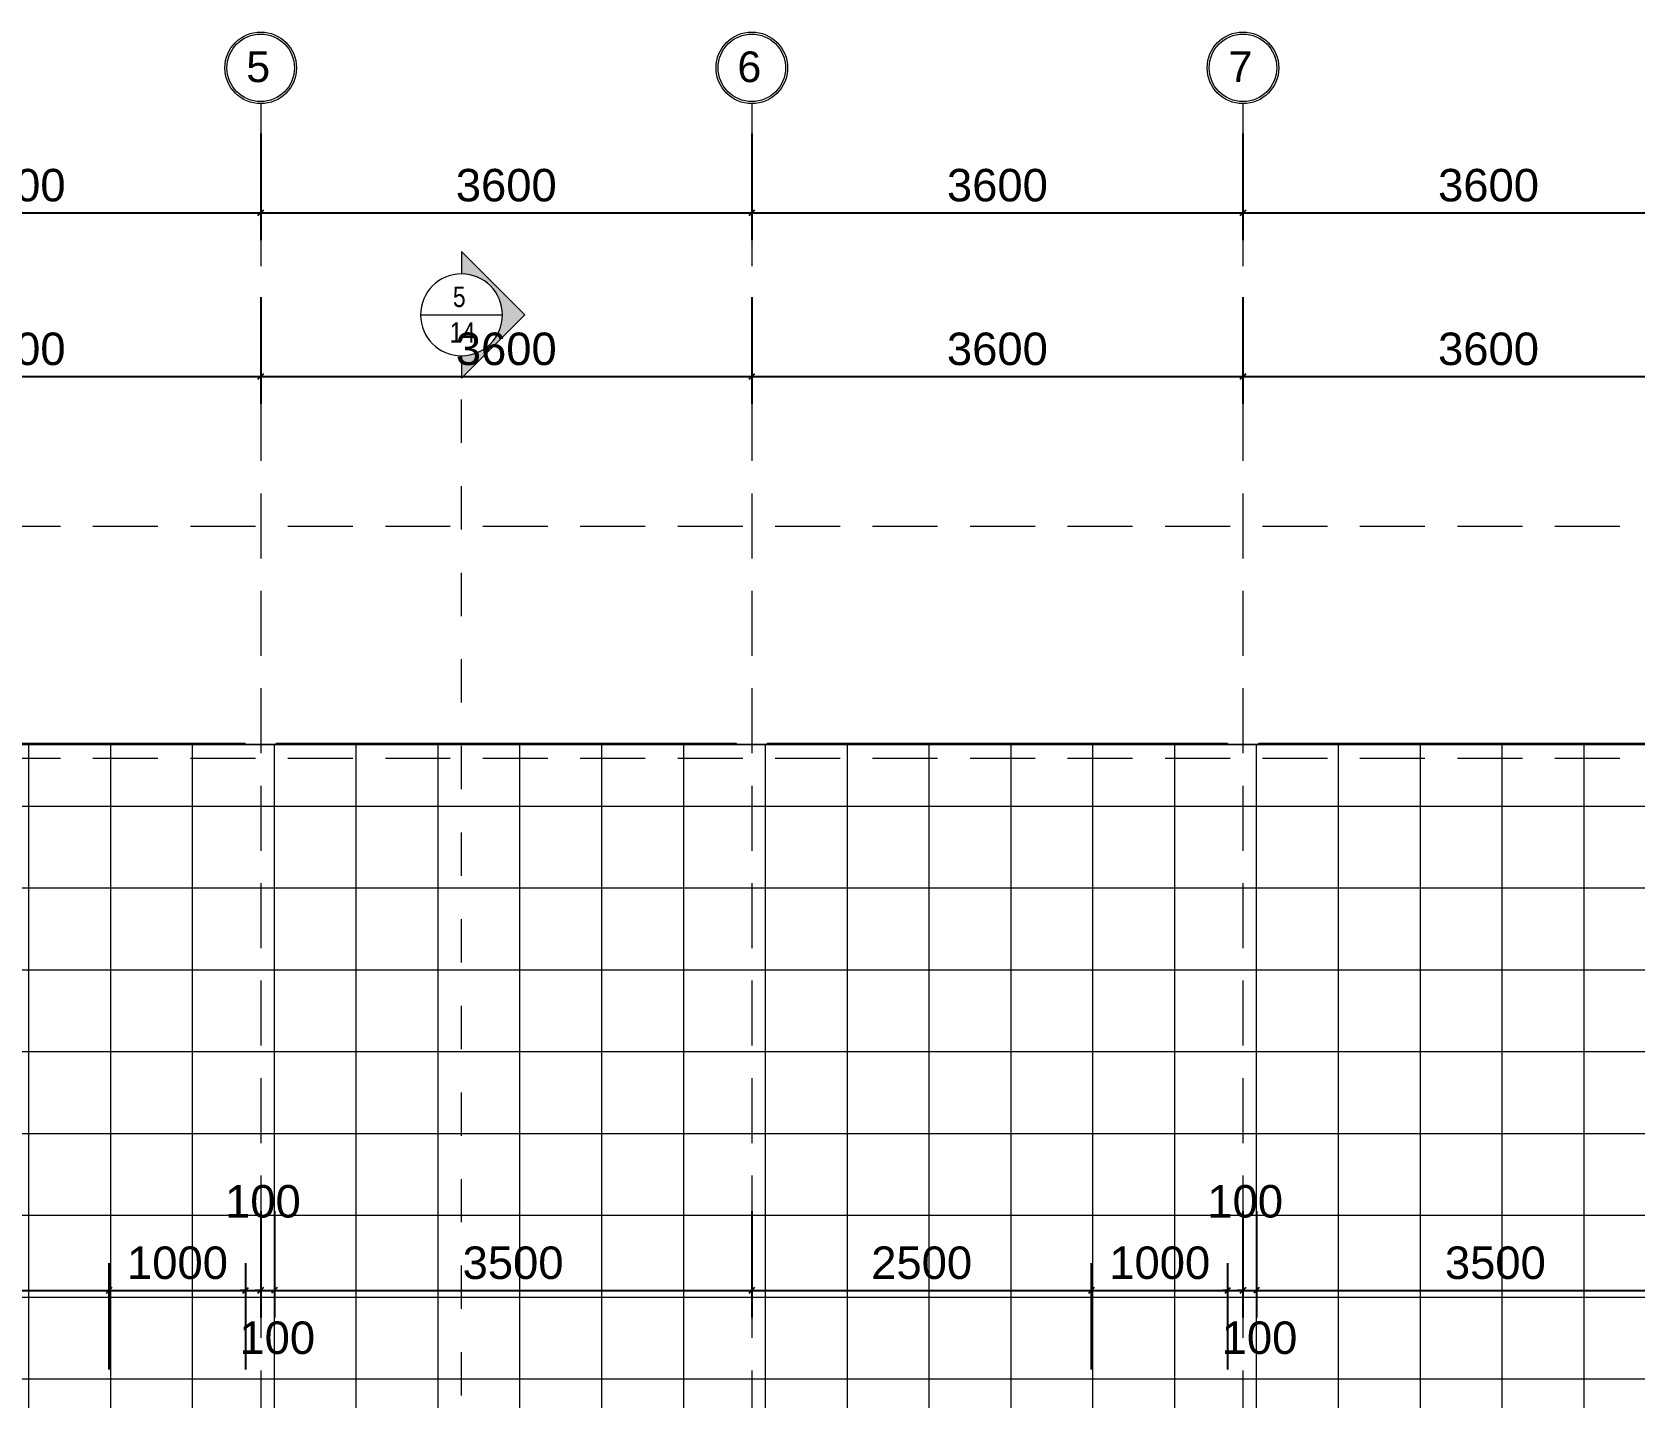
# Model space of a CAD drawing. Header units: millimetres. Extents: x -20510 to 108935, y -243239 to 20306.
# Drawn here: x 13574 to 25323, y -201489 to -191475 of the extents above; entities that cross this region are included whole.
import ezdxf

# ---------------------------------------------------------------- set-up
doc = ezdxf.new("R2010")
doc.units = ezdxf.units.MM
for name, pattern in [('Abgebrochen', [714.375, 476.25, -238.125]), ('Aligning Line', [635, 317.5, -317.5]), ('Hidden', [714.375, 476.25, -238.125])]:
    doc.linetypes.add(name, pattern=pattern)
for name, color, linetype, lineweight in [('A-ANNO-DIMS', 1, 'Continuous', 9), ('A-FLOR-PATT', 8, 'Continuous', 9), ('G-ANNO-SYMB', 6, 'Abgebrochen', 9), ('S-BEAM', 7, 'Continuous', 9), ('S-FNDN', 7, 'Continuous', 9), ('S-GRID', 1, 'Continuous', 9), ('S-GRID-IDEN', 1, 'Continuous', 9)]:
    doc.layers.add(name, color=color, linetype=linetype, lineweight=lineweight)
doc.styles.add('Arial', font='arial.ttf', dxfattribs={"width": 0.8, "height": 250})
doc.styles.add('Arial_2', font='arial.ttf', dxfattribs={"height": 300})
doc.styles.add('Arial_5', font='arial.ttf', dxfattribs={"height": 238.125})
doc.dimstyles.new('SecretInternalLinAngDimStyle5p4736185', dxfattribs={"dimscale": 304.8, "dimtxt": 242.94927, "dimasz": 0.130208, "dimexe": 0.656168, "dimexo": 0.0625, "dimgap": 0.260417, "dimtad": 1, "dimdec": 0, "dimrnd": 100, "dimzin": 0, "dimdsep": 46, "dimtxsty": 'Arial_5', "dimblk1": 'OBLIQUE', "dimblk2": 'OBLIQUE', "dimsah": 1, "dimcen": 0.09, "dimdle": 0.492126, "dimazin": 0, "dimtfac": 1, "dimtdec": 4, "dimtix": 1, "dimtmove": 0, "dimatfit": 3, "dimfxl": 2.624672, "dimfxlon": 1, "dimtvp": 1, "dimtolj": 1, "dimtzin": 0, "dimarcsym": 2})
doc.dimstyles.new('SecretInternalLinAngDimStyle5p4736185_1', dxfattribs={"dimscale": 304.8, "dimtxt": 242.94927, "dimasz": 0.130208, "dimexe": 0.656168, "dimexo": 0.0625, "dimgap": 0.260417, "dimtad": 1, "dimdec": 0, "dimrnd": 100, "dimzin": 0, "dimdsep": 46, "dimtxsty": 'Arial_5', "dimblk1": 'OBLIQUE', "dimblk2": 'OBLIQUE', "dimsah": 1, "dimcen": 0.09, "dimdle": 0.492126, "dimazin": 0, "dimtfac": 1, "dimtdec": 4, "dimtix": 1, "dimtmove": 2, "dimatfit": 3, "dimfxl": 2.624672, "dimfxlon": 1, "dimtvp": 1, "dimtolj": 1, "dimtzin": 0, "dimarcsym": 2})

# ---------------------------------------------------------------- blocks, each defined once
blk = doc.blocks.new('Section - CAT DUNG-122916-07_MẶT BẰNG MÁI')
at = {"layer": 'G-ANNO-SYMB', "linetype": 'Continuous'}
h = blk.add_hatch(color=256, dxfattribs=at)
edge = h.paths.add_edge_path()
edge.add_line((0.18, 0), (-2, 0))
edge.add_arc((-6, 0), 4, 0, 90)
edge.add_arc((-6, 0), 4, 90, 180)
edge.add_line((-10, 0), (-12.18, 0))
edge.add_line((-12.18, 0), (-6, 6.18))
edge.add_line((-6, 6.18), (0.18, 0))
for p, q in [((-6, 6.18), (-12.18, 0)), ((0.18, 0), (-6, 6.18)), ((-12.18, 0), (-10, 0)), ((-2, 0), (0.18, 0))]:
    blk.add_line(p, q, dxfattribs=at)
for start, end in [(360, 180), (90, 180), (0, 90), (180, 360)]:
    blk.add_arc((-6, 0), 4, start, end, dxfattribs=at)
blk = doc.blocks.new('Grid - TRUC  D1-102336-07_MẶT BẰNG MÁI')
at = {"layer": 'S-GRID-IDEN'}
for radius in [3.5, 3.3]:
    blk.add_circle((0, 0), radius, dxfattribs=at)
blk = doc.blocks.new('_Oblique')
at = {"color": 0, "linetype": 'ByBlock', "lineweight": -2}
blk.add_line((-0.5, -0.5), (0.5, 0.5), dxfattribs=at)
blk = doc.blocks.new('DIMBLOCK46-07_MẶT BẰNG MÁI')
at = {"layer": 'A-ANNO-DIMS', "color": 0, "lineweight": -2, "transparency": 16777216}
for p, q in [((11650, -192219), (11650, -193000)), ((15250, -192219), (15250, -193000)), ((11500, -192800), (15400, -192800))]:
    blk.add_line(p, q, dxfattribs=at)
at = {"layer": 'Defpoints', "color": 0, "transparency": 16777216}
for p in [(11650, -192200), (15250, -192200), (15250, -192800)]:
    blk.add_point(p, dxfattribs=at)
at = {"layer": 'A-ANNO-DIMS', "color": 0, "lineweight": -2, "transparency": 16777216, "xscale": 39.6875, "yscale": 39.6875, "zscale": 39.6875, "rotation": 180}
blk.add_blockref('_Oblique', (11650, -192800), dxfattribs=at)
at = {"layer": 'A-ANNO-DIMS', "color": 0, "lineweight": -2, "transparency": 16777216, "xscale": 39.6875, "yscale": 39.6875, "zscale": 39.6875}
blk.add_blockref('_Oblique', (15250, -192800), dxfattribs=at)
at = {"layer": 'A-ANNO-DIMS', "color": 0, "transparency": 16777216, "insert": (13450, -192599), "char_height": 238.1, "width": 659.33, "attachment_point": 5, "style": 'Arial_5'}
blk.add_mtext('\\A1;3600', dxfattribs=at)
blk = doc.blocks.new('DIMBLOCK47-07_MẶT BẰNG MÁI')
at = {"layer": 'A-ANNO-DIMS', "color": 0, "lineweight": -2, "transparency": 16777216}
for p, q in [((15250, -192219), (15250, -193000)), ((18850, -192219), (18850, -193000)), ((15100, -192800), (19000, -192800))]:
    blk.add_line(p, q, dxfattribs=at)
at = {"layer": 'Defpoints', "color": 0, "transparency": 16777216}
for p in [(15250, -192200), (18850, -192200), (18850, -192800)]:
    blk.add_point(p, dxfattribs=at)
at = {"layer": 'A-ANNO-DIMS', "color": 0, "lineweight": -2, "transparency": 16777216, "xscale": 39.6875, "yscale": 39.6875, "zscale": 39.6875, "rotation": 180}
blk.add_blockref('_Oblique', (15250, -192800), dxfattribs=at)
at = {"layer": 'A-ANNO-DIMS', "color": 0, "lineweight": -2, "transparency": 16777216, "xscale": 39.6875, "yscale": 39.6875, "zscale": 39.6875}
blk.add_blockref('_Oblique', (18850, -192800), dxfattribs=at)
at = {"layer": 'A-ANNO-DIMS', "color": 0, "transparency": 16777216, "insert": (17050, -192599), "char_height": 238.1, "width": 659.33, "attachment_point": 5, "style": 'Arial_5'}
blk.add_mtext('\\A1;3600', dxfattribs=at)
blk = doc.blocks.new('DIMBLOCK48-07_MẶT BẰNG MÁI')
at = {"layer": 'A-ANNO-DIMS', "color": 0, "lineweight": -2, "transparency": 16777216}
for p, q in [((18850, -192219), (18850, -193000)), ((22450, -192219), (22450, -193000)), ((18700, -192800), (22600, -192800))]:
    blk.add_line(p, q, dxfattribs=at)
at = {"layer": 'Defpoints', "color": 0, "transparency": 16777216}
for p in [(18850, -192200), (22450, -192200), (22450, -192800)]:
    blk.add_point(p, dxfattribs=at)
at = {"layer": 'A-ANNO-DIMS', "color": 0, "lineweight": -2, "transparency": 16777216, "xscale": 39.6875, "yscale": 39.6875, "zscale": 39.6875, "rotation": 180}
blk.add_blockref('_Oblique', (18850, -192800), dxfattribs=at)
at = {"layer": 'A-ANNO-DIMS', "color": 0, "lineweight": -2, "transparency": 16777216, "xscale": 39.6875, "yscale": 39.6875, "zscale": 39.6875}
blk.add_blockref('_Oblique', (22450, -192800), dxfattribs=at)
at = {"layer": 'A-ANNO-DIMS', "color": 0, "transparency": 16777216, "insert": (20650, -192599), "char_height": 238.1, "width": 659.33, "attachment_point": 5, "style": 'Arial_5'}
blk.add_mtext('\\A1;3600', dxfattribs=at)
blk = doc.blocks.new('DIMBLOCK49-07_MẶT BẰNG MÁI')
at = {"layer": 'A-ANNO-DIMS', "color": 0, "lineweight": -2, "transparency": 16777216}
for p, q in [((22450, -192219), (22450, -193000)), ((26050, -192219), (26050, -193000)), ((22300, -192800), (26200, -192800))]:
    blk.add_line(p, q, dxfattribs=at)
at = {"layer": 'Defpoints', "color": 0, "transparency": 16777216}
for p in [(22450, -192200), (26050, -192200), (26050, -192800)]:
    blk.add_point(p, dxfattribs=at)
at = {"layer": 'A-ANNO-DIMS', "color": 0, "lineweight": -2, "transparency": 16777216, "xscale": 39.6875, "yscale": 39.6875, "zscale": 39.6875, "rotation": 180}
blk.add_blockref('_Oblique', (22450, -192800), dxfattribs=at)
at = {"layer": 'A-ANNO-DIMS', "color": 0, "lineweight": -2, "transparency": 16777216, "xscale": 39.6875, "yscale": 39.6875, "zscale": 39.6875}
blk.add_blockref('_Oblique', (26050, -192800), dxfattribs=at)
at = {"layer": 'A-ANNO-DIMS', "color": 0, "transparency": 16777216, "insert": (24250, -192599), "char_height": 238.1, "width": 659.33, "attachment_point": 5, "style": 'Arial_5'}
blk.add_mtext('\\A1;3600', dxfattribs=at)
blk = doc.blocks.new('DIMBLOCK61-07_MẶT BẰNG MÁI')
at = {"layer": 'A-ANNO-DIMS', "color": 0, "lineweight": -2, "transparency": 16777216}
for p, q in [((11650, -193419), (11650, -194200)), ((15250, -193419), (15250, -194200)), ((11500, -194000), (15400, -194000))]:
    blk.add_line(p, q, dxfattribs=at)
at = {"layer": 'Defpoints', "color": 0, "transparency": 16777216}
for p in [(11650, -193400), (15250, -193400), (15250, -194000)]:
    blk.add_point(p, dxfattribs=at)
at = {"layer": 'A-ANNO-DIMS', "color": 0, "lineweight": -2, "transparency": 16777216, "xscale": 39.6875, "yscale": 39.6875, "zscale": 39.6875, "rotation": 180}
blk.add_blockref('_Oblique', (11650, -194000), dxfattribs=at)
at = {"layer": 'A-ANNO-DIMS', "color": 0, "lineweight": -2, "transparency": 16777216, "xscale": 39.6875, "yscale": 39.6875, "zscale": 39.6875}
blk.add_blockref('_Oblique', (15250, -194000), dxfattribs=at)
at = {"layer": 'A-ANNO-DIMS', "color": 0, "transparency": 16777216, "insert": (13450, -193799), "char_height": 238.1, "width": 659.33, "attachment_point": 5, "style": 'Arial_5'}
blk.add_mtext('\\A1;3600', dxfattribs=at)
blk = doc.blocks.new('DIMBLOCK62-07_MẶT BẰNG MÁI')
at = {"layer": 'A-ANNO-DIMS', "color": 0, "lineweight": -2, "transparency": 16777216}
for p, q in [((15250, -193419), (15250, -194200)), ((18850, -193419), (18850, -194200)), ((15100, -194000), (19000, -194000))]:
    blk.add_line(p, q, dxfattribs=at)
at = {"layer": 'Defpoints', "color": 0, "transparency": 16777216}
for p in [(15250, -193400), (18850, -193400), (18850, -194000)]:
    blk.add_point(p, dxfattribs=at)
at = {"layer": 'A-ANNO-DIMS', "color": 0, "lineweight": -2, "transparency": 16777216, "xscale": 39.6875, "yscale": 39.6875, "zscale": 39.6875, "rotation": 180}
blk.add_blockref('_Oblique', (15250, -194000), dxfattribs=at)
at = {"layer": 'A-ANNO-DIMS', "color": 0, "lineweight": -2, "transparency": 16777216, "xscale": 39.6875, "yscale": 39.6875, "zscale": 39.6875}
blk.add_blockref('_Oblique', (18850, -194000), dxfattribs=at)
at = {"layer": 'A-ANNO-DIMS', "color": 0, "transparency": 16777216, "insert": (17050, -193799), "char_height": 238.1, "width": 659.33, "attachment_point": 5, "style": 'Arial_5'}
blk.add_mtext('\\A1;3600', dxfattribs=at)
blk = doc.blocks.new('DIMBLOCK63-07_MẶT BẰNG MÁI')
at = {"layer": 'A-ANNO-DIMS', "color": 0, "lineweight": -2, "transparency": 16777216}
for p, q in [((18850, -193419), (18850, -194200)), ((22450, -193419), (22450, -194200)), ((18700, -194000), (22600, -194000))]:
    blk.add_line(p, q, dxfattribs=at)
at = {"layer": 'Defpoints', "color": 0, "transparency": 16777216}
for p in [(18850, -193400), (22450, -193400), (22450, -194000)]:
    blk.add_point(p, dxfattribs=at)
at = {"layer": 'A-ANNO-DIMS', "color": 0, "lineweight": -2, "transparency": 16777216, "xscale": 39.6875, "yscale": 39.6875, "zscale": 39.6875, "rotation": 180}
blk.add_blockref('_Oblique', (18850, -194000), dxfattribs=at)
at = {"layer": 'A-ANNO-DIMS', "color": 0, "lineweight": -2, "transparency": 16777216, "xscale": 39.6875, "yscale": 39.6875, "zscale": 39.6875}
blk.add_blockref('_Oblique', (22450, -194000), dxfattribs=at)
at = {"layer": 'A-ANNO-DIMS', "color": 0, "transparency": 16777216, "insert": (20650, -193799), "char_height": 238.1, "width": 659.33, "attachment_point": 5, "style": 'Arial_5'}
blk.add_mtext('\\A1;3600', dxfattribs=at)
blk = doc.blocks.new('DIMBLOCK64-07_MẶT BẰNG MÁI')
at = {"layer": 'A-ANNO-DIMS', "color": 0, "lineweight": -2, "transparency": 16777216}
for p, q in [((22450, -193419), (22450, -194200)), ((26050, -193419), (26050, -194200)), ((22300, -194000), (26200, -194000))]:
    blk.add_line(p, q, dxfattribs=at)
at = {"layer": 'Defpoints', "color": 0, "transparency": 16777216}
for p in [(22450, -193400), (26050, -193400), (26050, -194000)]:
    blk.add_point(p, dxfattribs=at)
at = {"layer": 'A-ANNO-DIMS', "color": 0, "lineweight": -2, "transparency": 16777216, "xscale": 39.6875, "yscale": 39.6875, "zscale": 39.6875, "rotation": 180}
blk.add_blockref('_Oblique', (22450, -194000), dxfattribs=at)
at = {"layer": 'A-ANNO-DIMS', "color": 0, "lineweight": -2, "transparency": 16777216, "xscale": 39.6875, "yscale": 39.6875, "zscale": 39.6875}
blk.add_blockref('_Oblique', (26050, -194000), dxfattribs=at)
at = {"layer": 'A-ANNO-DIMS', "color": 0, "transparency": 16777216, "insert": (24250, -193799), "char_height": 238.1, "width": 659.33, "attachment_point": 5, "style": 'Arial_5'}
blk.add_mtext('\\A1;3600', dxfattribs=at)
blk = doc.blocks.new('DIMBLOCK143-07_MẶT BẰNG MÁI')
at = {"layer": 'A-ANNO-DIMS', "color": 0, "lineweight": -2, "transparency": 16777216}
for p, q in [((11650, -200119), (11650, -200900)), ((14140, -201281), (14140, -200500)), ((11500, -200700), (14290, -200700))]:
    blk.add_line(p, q, dxfattribs=at)
at = {"layer": 'Defpoints', "color": 0, "transparency": 16777216}
for p in [(11650, -200100), (14140, -200700), (14140, -201300)]:
    blk.add_point(p, dxfattribs=at)
at = {"layer": 'A-ANNO-DIMS', "color": 0, "lineweight": -2, "transparency": 16777216, "xscale": 39.6875, "yscale": 39.6875, "zscale": 39.6875, "rotation": 180}
blk.add_blockref('_Oblique', (11650, -200700), dxfattribs=at)
at = {"layer": 'A-ANNO-DIMS', "color": 0, "lineweight": -2, "transparency": 16777216, "xscale": 39.6875, "yscale": 39.6875, "zscale": 39.6875}
blk.add_blockref('_Oblique', (14140, -200700), dxfattribs=at)
at = {"layer": 'A-ANNO-DIMS', "color": 0, "transparency": 16777216, "insert": (12895, -200499), "char_height": 238.1, "width": 659.33, "attachment_point": 5, "style": 'Arial_5'}
blk.add_mtext('\\A1;2500', dxfattribs=at)
blk = doc.blocks.new('DIMBLOCK144-07_MẶT BẰNG MÁI')
at = {"layer": 'A-ANNO-DIMS', "color": 0, "lineweight": -2, "transparency": 16777216}
for p, q in [((14140, -201281), (14140, -200500)), ((15140, -201281), (15140, -200500)), ((13990, -200700), (15290, -200700))]:
    blk.add_line(p, q, dxfattribs=at)
at = {"layer": 'Defpoints', "color": 0, "transparency": 16777216}
for p in [(15140, -200700), (14140, -201300), (15140, -201300)]:
    blk.add_point(p, dxfattribs=at)
at = {"layer": 'A-ANNO-DIMS', "color": 0, "lineweight": -2, "transparency": 16777216, "xscale": 39.6875, "yscale": 39.6875, "zscale": 39.6875, "rotation": 180}
blk.add_blockref('_Oblique', (14140, -200700), dxfattribs=at)
at = {"layer": 'A-ANNO-DIMS', "color": 0, "lineweight": -2, "transparency": 16777216, "xscale": 39.6875, "yscale": 39.6875, "zscale": 39.6875}
blk.add_blockref('_Oblique', (15140, -200700), dxfattribs=at)
at = {"layer": 'A-ANNO-DIMS', "color": 0, "transparency": 16777216, "insert": (14640, -200499), "char_height": 238.1, "width": 659.33, "attachment_point": 5, "style": 'Arial_5'}
blk.add_mtext('\\A1;1000', dxfattribs=at)
blk = doc.blocks.new('DIMBLOCK145-07_MẶT BẰNG MÁI')
at = {"layer": 'A-ANNO-DIMS', "color": 0, "lineweight": -2, "transparency": 16777216}
for p, q in [((15250, -200119), (15250, -200900)), ((15140, -201281), (15140, -200500)), ((15140, -200700), (15100, -200700)), ((15140, -200700), (15250, -200700)), ((15250, -200700), (15290, -200700))]:
    blk.add_line(p, q, dxfattribs=at)
at = {"layer": 'Defpoints', "color": 0, "transparency": 16777216}
for p in [(15250, -200100), (15250, -200700), (15140, -201300)]:
    blk.add_point(p, dxfattribs=at)
at = {"layer": 'A-ANNO-DIMS', "color": 0, "lineweight": -2, "transparency": 16777216, "xscale": 39.6875, "yscale": 39.6875, "zscale": 39.6875}
blk.add_blockref('_Oblique', (15140, -200700), dxfattribs=at)
at = {"layer": 'A-ANNO-DIMS', "color": 0, "lineweight": -2, "transparency": 16777216, "xscale": 39.6875, "yscale": 39.6875, "zscale": 39.6875, "rotation": 180}
blk.add_blockref('_Oblique', (15250, -200700), dxfattribs=at)
at = {"layer": 'A-ANNO-DIMS', "color": 0, "transparency": 16777216, "insert": (14989, -199928), "char_height": 238.1, "width": 494.5, "attachment_point": 1, "line_spacing_factor": 0.941778, "style": 'Arial_5'}
blk.add_mtext('\\A1;100', dxfattribs=at)
blk = doc.blocks.new('DIMBLOCK146-07_MẶT BẰNG MÁI')
at = {"layer": 'A-ANNO-DIMS', "color": 0, "lineweight": -2, "transparency": 16777216}
for p, q in [((15250, -200119), (15250, -200900)), ((15350, -200119), (15350, -200900)), ((15250, -200700), (15210, -200700)), ((15250, -200700), (15350, -200700)), ((15350, -200700), (15390, -200700))]:
    blk.add_line(p, q, dxfattribs=at)
at = {"layer": 'Defpoints', "color": 0, "transparency": 16777216}
for p in [(15250, -200100), (15350, -200100), (15350, -200700)]:
    blk.add_point(p, dxfattribs=at)
at = {"layer": 'A-ANNO-DIMS', "color": 0, "lineweight": -2, "transparency": 16777216, "xscale": 39.6875, "yscale": 39.6875, "zscale": 39.6875}
blk.add_blockref('_Oblique', (15250, -200700), dxfattribs=at)
at = {"layer": 'A-ANNO-DIMS', "color": 0, "lineweight": -2, "transparency": 16777216, "xscale": 39.6875, "yscale": 39.6875, "zscale": 39.6875, "rotation": 180}
blk.add_blockref('_Oblique', (15350, -200700), dxfattribs=at)
at = {"layer": 'A-ANNO-DIMS', "color": 0, "transparency": 16777216, "insert": (15094, -200928), "char_height": 238.1, "width": 494.5, "attachment_point": 1, "line_spacing_factor": 0.941778, "style": 'Arial_5'}
blk.add_mtext('\\A1;100', dxfattribs=at)
blk = doc.blocks.new('DIMBLOCK147-07_MẶT BẰNG MÁI')
at = {"layer": 'A-ANNO-DIMS', "color": 0, "lineweight": -2, "transparency": 16777216}
for p, q in [((15350, -200119), (15350, -200900)), ((18850, -200119), (18850, -200900)), ((15200, -200700), (19000, -200700))]:
    blk.add_line(p, q, dxfattribs=at)
at = {"layer": 'Defpoints', "color": 0, "transparency": 16777216}
for p in [(15350, -200100), (18850, -200100), (18850, -200700)]:
    blk.add_point(p, dxfattribs=at)
at = {"layer": 'A-ANNO-DIMS', "color": 0, "lineweight": -2, "transparency": 16777216, "xscale": 39.6875, "yscale": 39.6875, "zscale": 39.6875, "rotation": 180}
blk.add_blockref('_Oblique', (15350, -200700), dxfattribs=at)
at = {"layer": 'A-ANNO-DIMS', "color": 0, "lineweight": -2, "transparency": 16777216, "xscale": 39.6875, "yscale": 39.6875, "zscale": 39.6875}
blk.add_blockref('_Oblique', (18850, -200700), dxfattribs=at)
at = {"layer": 'A-ANNO-DIMS', "color": 0, "transparency": 16777216, "insert": (17100, -200499), "char_height": 238.1, "width": 659.33, "attachment_point": 5, "style": 'Arial_5'}
blk.add_mtext('\\A1;3500', dxfattribs=at)
blk = doc.blocks.new('DIMBLOCK148-07_MẶT BẰNG MÁI')
at = {"layer": 'A-ANNO-DIMS', "color": 0, "lineweight": -2, "transparency": 16777216}
for p, q in [((18850, -200119), (18850, -200900)), ((21340, -201281), (21340, -200500)), ((18700, -200700), (21490, -200700))]:
    blk.add_line(p, q, dxfattribs=at)
at = {"layer": 'Defpoints', "color": 0, "transparency": 16777216}
for p in [(18850, -200100), (21340, -200700), (21340, -201300)]:
    blk.add_point(p, dxfattribs=at)
at = {"layer": 'A-ANNO-DIMS', "color": 0, "lineweight": -2, "transparency": 16777216, "xscale": 39.6875, "yscale": 39.6875, "zscale": 39.6875, "rotation": 180}
blk.add_blockref('_Oblique', (18850, -200700), dxfattribs=at)
at = {"layer": 'A-ANNO-DIMS', "color": 0, "lineweight": -2, "transparency": 16777216, "xscale": 39.6875, "yscale": 39.6875, "zscale": 39.6875}
blk.add_blockref('_Oblique', (21340, -200700), dxfattribs=at)
at = {"layer": 'A-ANNO-DIMS', "color": 0, "transparency": 16777216, "insert": (20095, -200499), "char_height": 238.1, "width": 659.33, "attachment_point": 5, "style": 'Arial_5'}
blk.add_mtext('\\A1;2500', dxfattribs=at)
blk = doc.blocks.new('DIMBLOCK149-07_MẶT BẰNG MÁI')
at = {"layer": 'A-ANNO-DIMS', "color": 0, "lineweight": -2, "transparency": 16777216}
for p, q in [((21340, -201281), (21340, -200500)), ((22340, -201281), (22340, -200500)), ((21190, -200700), (22490, -200700))]:
    blk.add_line(p, q, dxfattribs=at)
at = {"layer": 'Defpoints', "color": 0, "transparency": 16777216}
for p in [(22340, -200700), (21340, -201300), (22340, -201300)]:
    blk.add_point(p, dxfattribs=at)
at = {"layer": 'A-ANNO-DIMS', "color": 0, "lineweight": -2, "transparency": 16777216, "xscale": 39.6875, "yscale": 39.6875, "zscale": 39.6875, "rotation": 180}
blk.add_blockref('_Oblique', (21340, -200700), dxfattribs=at)
at = {"layer": 'A-ANNO-DIMS', "color": 0, "lineweight": -2, "transparency": 16777216, "xscale": 39.6875, "yscale": 39.6875, "zscale": 39.6875}
blk.add_blockref('_Oblique', (22340, -200700), dxfattribs=at)
at = {"layer": 'A-ANNO-DIMS', "color": 0, "transparency": 16777216, "insert": (21840, -200499), "char_height": 238.1, "width": 659.33, "attachment_point": 5, "style": 'Arial_5'}
blk.add_mtext('\\A1;1000', dxfattribs=at)
blk = doc.blocks.new('DIMBLOCK150-07_MẶT BẰNG MÁI')
at = {"layer": 'A-ANNO-DIMS', "color": 0, "lineweight": -2, "transparency": 16777216}
for p, q in [((22450, -200119), (22450, -200900)), ((22340, -201281), (22340, -200500)), ((22340, -200700), (22300, -200700)), ((22340, -200700), (22450, -200700)), ((22450, -200700), (22490, -200700))]:
    blk.add_line(p, q, dxfattribs=at)
at = {"layer": 'Defpoints', "color": 0, "transparency": 16777216}
for p in [(22450, -200100), (22450, -200700), (22340, -201300)]:
    blk.add_point(p, dxfattribs=at)
at = {"layer": 'A-ANNO-DIMS', "color": 0, "lineweight": -2, "transparency": 16777216, "xscale": 39.6875, "yscale": 39.6875, "zscale": 39.6875}
blk.add_blockref('_Oblique', (22340, -200700), dxfattribs=at)
at = {"layer": 'A-ANNO-DIMS', "color": 0, "lineweight": -2, "transparency": 16777216, "xscale": 39.6875, "yscale": 39.6875, "zscale": 39.6875, "rotation": 180}
blk.add_blockref('_Oblique', (22450, -200700), dxfattribs=at)
at = {"layer": 'A-ANNO-DIMS', "color": 0, "transparency": 16777216, "insert": (22189, -199928), "char_height": 238.1, "width": 494.5, "attachment_point": 1, "line_spacing_factor": 0.941778, "style": 'Arial_5'}
blk.add_mtext('\\A1;100', dxfattribs=at)
blk = doc.blocks.new('DIMBLOCK151-07_MẶT BẰNG MÁI')
at = {"layer": 'A-ANNO-DIMS', "color": 0, "lineweight": -2, "transparency": 16777216}
for p, q in [((22450, -200119), (22450, -200900)), ((22550, -200119), (22550, -200900)), ((22450, -200700), (22410, -200700)), ((22450, -200700), (22550, -200700)), ((22550, -200700), (22590, -200700))]:
    blk.add_line(p, q, dxfattribs=at)
at = {"layer": 'Defpoints', "color": 0, "transparency": 16777216}
for p in [(22450, -200100), (22550, -200100), (22550, -200700)]:
    blk.add_point(p, dxfattribs=at)
at = {"layer": 'A-ANNO-DIMS', "color": 0, "lineweight": -2, "transparency": 16777216, "xscale": 39.6875, "yscale": 39.6875, "zscale": 39.6875}
blk.add_blockref('_Oblique', (22450, -200700), dxfattribs=at)
at = {"layer": 'A-ANNO-DIMS', "color": 0, "lineweight": -2, "transparency": 16777216, "xscale": 39.6875, "yscale": 39.6875, "zscale": 39.6875, "rotation": 180}
blk.add_blockref('_Oblique', (22550, -200700), dxfattribs=at)
at = {"layer": 'A-ANNO-DIMS', "color": 0, "transparency": 16777216, "insert": (22294, -200928), "char_height": 238.1, "width": 494.5, "attachment_point": 1, "line_spacing_factor": 0.941778, "style": 'Arial_5'}
blk.add_mtext('\\A1;100', dxfattribs=at)
blk = doc.blocks.new('DIMBLOCK152-07_MẶT BẰNG MÁI')
at = {"layer": 'A-ANNO-DIMS', "color": 0, "lineweight": -2, "transparency": 16777216}
for p, q in [((22550, -200119), (22550, -200900)), ((26050, -200119), (26050, -200900)), ((22400, -200700), (26200, -200700))]:
    blk.add_line(p, q, dxfattribs=at)
at = {"layer": 'Defpoints', "color": 0, "transparency": 16777216}
for p in [(22550, -200100), (26050, -200100), (26050, -200700)]:
    blk.add_point(p, dxfattribs=at)
at = {"layer": 'A-ANNO-DIMS', "color": 0, "lineweight": -2, "transparency": 16777216, "xscale": 39.6875, "yscale": 39.6875, "zscale": 39.6875, "rotation": 180}
blk.add_blockref('_Oblique', (22550, -200700), dxfattribs=at)
at = {"layer": 'A-ANNO-DIMS', "color": 0, "lineweight": -2, "transparency": 16777216, "xscale": 39.6875, "yscale": 39.6875, "zscale": 39.6875}
blk.add_blockref('_Oblique', (26050, -200700), dxfattribs=at)
at = {"layer": 'A-ANNO-DIMS', "color": 0, "transparency": 16777216, "insert": (24300, -200499), "char_height": 238.1, "width": 659.33, "attachment_point": 5, "style": 'Arial_5'}
blk.add_mtext('\\A1;3500', dxfattribs=at)

msp = doc.modelspace()

# ---------------------------------------------------------------- hatches: boundary and pattern name
at = {"layer": 'A-FLOR-PATT'}
h = msp.add_hatch(dxfattribs=at)
h.set_pattern_fill('FP_5', color=256, style=0, pattern_type=2)
h.set_pattern_definition([(0.0043, (16612.5, -202550.4), (-0.045, 600), []), (90.004, (16612.5, -202550.4), (-600, -0.042), [])])
h.paths.add_polyline_path([(450, -210100.9), (825, -210100.8), (825, -209951), (650, -209951), (650, -210100), (450, -210100), (450, -209900), (574, -209900), (574, -209750), (450, -209750), (450, -209921)])
h.paths.add_polyline_path([(1925, -210100.8), (2025, -210100.7), (2025, -210001), (1925, -210001)])
h.paths.add_polyline_path([(3125, -210100.7), (3225, -210100.7), (3225, -210001), (3125, -210001)])
h.paths.add_polyline_path([(4250, -210100.6), (11050, -210100), (11050, -205200), (4589.3, -205200), (4589.3, -207114.5), (1100, -207114.5), (1100, -207564.5), (650, -207564.5), (650, -209650), (675, -209650), (675, -209750), (674, -209750), (674, -209851), (925, -209851), (925, -209901), (4225, -209901), (4225, -209956), (4250, -209956)])
h.paths.add_polyline_path([(26650, -210098.9), (32150, -210098.5), (32150, -210006), (32250, -210006), (32250, -210098.5), (33450, -210098.4), (33450, -210006), (33550, -210006), (33550, -209901), (36850, -209901), (36850, -209900), (37250, -209900), (37250, -209750), (37025, -209750), (37025, -209650), (37050, -209650), (37050, -206600), (37150, -206600), (37150, -207450), (37254.9, -207450), (37260.1, -204700), (37250, -204700), (37250, -205200), (26650, -205200), (26650, -209461.1)])
h.paths.add_polyline_path([(34550, -210098.3), (34650, -210098.3), (34650, -210001), (34550, -210001)])
h.paths.add_polyline_path([(35750, -210098.2), (35850, -210098.2), (35850, -210001), (35750, -210001)])
h.paths.add_polyline_path([(36950, -210098.2), (37050, -210098.1), (37050, -210000), (36950, -210000)])
h.paths.add_polyline_path([(37250.8, -209650), (37252.5, -208750), (37250, -208750), (37250, -209650)])
h.paths.add_polyline_path([(37150, -208650), (37252.7, -208650), (37252.9, -208550), (37150, -208550)])
h.paths.add_polyline_path([(550, -208650), (550, -208550), (450, -208550), (450, -208650)])
h.paths.add_polyline_path([(37250, -208450), (37253.1, -208450), (37254.7, -207550), (37250, -207550), (37250, -207621.2)])
h.paths.add_polyline_path([(-1398.3, -205600), (-1200.3, -205600), (-1200.3, -201200), (-4025.9, -201200), (-4050, -205600), (-3634.8, -205600)])
h.paths.add_polyline_path([(37250, -204500), (37260.4, -204500), (37264.5, -202300), (37250, -202300), (37250, -202312.7), (37260, -202312.7), (37260, -204487.3), (37250, -204487.3)])
h.paths.add_polyline_path([(37260, -202100), (37264.9, -202100), (37269.7, -199530), (37260, -199530), (37260, -202037.3), (37250, -202037.3), (37250, -202100)])
h.paths.add_polyline_path([(5650, -200300), (6750, -200300), (6750, -196910), (5650, -196910), (5650, -200261.7)])
h.paths.add_polyline_path([(6625.4, -199962.3), (6608.5, -199960.5), (6592, -199954.3), (6580.4, -199947.2), (6567.3, -199934), (6558.7, -199920.9), (6553.1, -199905.6), (6550.5, -199890.4), (6552.7, -199870.1), (6559.3, -199854.2), (6568.9, -199839.1), (6576.8, -199831.2), (6594.5, -199819.4), (6594.7, -199819.2), (6594.7, -198025.5), (6656.1, -198025.5), (6656.9, -199819.6), (6670.4, -199827.8), (6683.5, -199841), (6692.1, -199854.1), (6697.7, -199869.4), (6700.1, -199887.5), (6698.1, -199904.9), (6691.5, -199920.8), (6684.1, -199933.6), (6674, -199943.8), (6656.3, -199955.6), (6652.5, -199956.9), (6641, -199960.5)])
h.paths.add_polyline_path([(31169.6, -199900), (31852.1, -199900), (31850.5, -199890.4), (31852.7, -199870.1), (31859.3, -199854.2), (31868.5, -199839.5), (31876.8, -199831.2), (31894.5, -199819.4), (31894.7, -199819.2), (31894.7, -196930.3), (31105.3, -196930.3), (31106.1, -199819.6), (31119.6, -199827.8), (31132.7, -199841), (31141.3, -199854.1), (31146.9, -199869.4), (31149.5, -199884.6), (31148.2, -199900), (31149.5, -199900)])
h.paths.add_polyline_path([(3074.5, -199685.5), (4240, -199685.5), (4240, -196912.7), (4250, -196912.7), (4250, -196700.8), (4225, -196700.8), (4225, -196899), (675, -196899), (675, -197150), (650, -197150), (650, -199235.5), (1100, -199235.5), (1100, -199685.5), (3040.5, -199685.5)])
h.paths.add_polyline_path([(37260, -199430), (37269.9, -199430), (37275, -196699.9), (37250, -196700), (37250, -196912.7), (37260, -196912.7), (37260, -199341.7)])
h.paths.add_polyline_path([(450, -198250), (550, -198250), (550, -198150), (450, -198150), (450, -198250)])
h.paths.add_polyline_path([(450, -198050), (450, -198050), (450, -197961.8)])
h.paths.add_polyline_path([(575, -197050), (575, -196900), (450, -196900), (450, -196700), (650, -196700), (650, -196799), (825, -196799), (825, -196699.3), (450, -196700), (450, -197050)])
h.paths.add_polyline_path([(31105.3, -196930.3), (31094.6, -196919.6), (31094.6, -196925)])
h.paths.add_polyline_path([(31094.6, -196919.6), (31085, -196910), (31075, -196910)])
h.paths.add_polyline_path([(2025, -196799), (2025, -196699.8), (1925, -196699.8), (1925, -196799), (1956.3, -196799)])
h.paths.add_polyline_path([(3225, -196799), (3225, -196700.3), (3125, -196700.3), (3125, -196799)])
h.paths.add_polyline_path([(22350, -196700), (22562.7, -196700), (22562.7, -196698.8), (22337.3, -196698.8), (22337.3, -196700)])
h.paths.add_polyline_path([(11750, -196700), (11762.7, -196700), (11762.7, -196698.4), (11537.3, -196698.4), (11537.3, -196700), (11550, -196700)])
h.paths.add_polyline_path([(26162.7, -196700), (26162.7, -196699), (25937.3, -196699), (25937.3, -196700), (26150, -196700)])
h.paths.add_polyline_path([(8162.7, -196700), (8162.7, -196698.3), (8150, -196698.3), (8150, -196700)])
h.paths.add_polyline_path([(15350, -196700), (15362.7, -196700), (15362.7, -196698.6), (15137.3, -196698.5), (15137.3, -196700), (15150, -196700)])
h.paths.add_polyline_path([(18950, -196700), (18962.7, -196700), (18962.7, -196698.7), (18737.3, -196698.7), (18737.3, -196700), (18750, -196700)])
h.paths.add_polyline_path([(4250, -195212.7), (4250, -195212.7), (4250, -195000), (4250, -195000), (4250, -195200)])
at = {"layer": 'S-FNDN'}
h = msp.add_hatch(dxfattribs=at)
h.set_pattern_fill('FP_4', color=256, style=0, pattern_type=2)
h.set_pattern_definition([(0.0043, (16611.9, -202550.3), (-0.045, 600), []), (90.004, (16611.9, -202550.3), (-600, -0.042), [])])
h.paths.add_polyline_path([(450, -210100.9), (825, -210100.8), (825, -209951), (650, -209951), (650, -210100), (450, -210100), (450, -209900), (574, -209900), (574, -209750), (450, -209750), (450, -209921)])
h.paths.add_polyline_path([(1925, -210100.8), (2025, -210100.7), (2025, -210001), (1925, -210001)])
h.paths.add_polyline_path([(3125, -210100.7), (3225, -210100.7), (3225, -210001), (3125, -210001)])
h.paths.add_polyline_path([(4250, -210100.6), (11050, -210100), (11050, -205200), (4589.3, -205200), (4589.3, -207114.5), (1100, -207114.5), (1100, -207564.5), (650, -207564.5), (650, -209650), (675, -209650), (675, -209750), (674, -209750), (674, -209851), (925, -209851), (925, -209901), (4225, -209901), (4225, -209956), (4250, -209956)])
h.paths.add_polyline_path([(26650, -210098.9), (32150, -210098.5), (32150, -210006), (32250, -210006), (32250, -210098.5), (33450, -210098.4), (33450, -210006), (33550, -210006), (33550, -209901), (36850, -209901), (36850, -209900), (37250, -209900), (37250, -209750), (37025, -209750), (37025, -209650), (37050, -209650), (37050, -206600), (37150, -206600), (37150, -207450), (37254.9, -207450), (37260.1, -204700), (37250, -204700), (37250, -205200), (26650, -205200), (26650, -209461.1)])
h.paths.add_polyline_path([(34550, -210098.3), (34650, -210098.3), (34650, -210001), (34550, -210001)])
h.paths.add_polyline_path([(35750, -210098.2), (35850, -210098.2), (35850, -210001), (35750, -210001)])
h.paths.add_polyline_path([(36950, -210098.2), (37050, -210098.1), (37050, -210000), (36950, -210000)])
h.paths.add_polyline_path([(450, -209650), (450, -209650), (450, -209461.1)])
h.paths.add_polyline_path([(37250, -209650), (37250.8, -209650), (37252.5, -208750), (37250, -208750), (37250, -209461.1)])
h.paths.add_polyline_path([(37252.7, -208650), (37252.9, -208550), (37150, -208550), (37150, -208650), (37250, -208650)])
h.paths.add_polyline_path([(550, -208650), (550, -208550), (450, -208550), (450, -208650)])
h.paths.add_polyline_path([(37250, -208450), (37253.1, -208450), (37254.7, -207550), (37250, -207550), (37250, -207621.2)])
h.paths.add_polyline_path([(450, -208450), (450, -208450), (450, -207621.2)])
h.paths.add_polyline_path([(-3634.8, -205600), (-1200.3, -205600), (-1200.3, -201200), (-4025.9, -201200), (-4050, -205600)])
h.paths.add_polyline_path([(37260.4, -204500), (37264.5, -202300), (37250, -202300), (37250, -202312.7), (37260, -202312.7), (37260, -204487.3), (37250, -204487.3), (37250, -204500), (37260, -204500)])
h.paths.add_polyline_path([(37260, -202100), (37264.9, -202100), (37269.7, -199530), (37260, -199530), (37260, -202037.3), (37250, -202037.3), (37250, -202100)])
h.paths.add_polyline_path([(5650, -200300), (6750, -200300), (6750, -196910), (5650, -196910), (5650, -200261.7)])
h.paths.add_polyline_path([(6625.4, -199962.3), (6608.5, -199960.5), (6592, -199954.3), (6580.4, -199947.2), (6567.3, -199934), (6558.7, -199920.9), (6553.1, -199905.6), (6550.5, -199890.4), (6552.7, -199870.1), (6559.3, -199854.2), (6568.9, -199839.1), (6576.8, -199831.2), (6594.5, -199819.4), (6594.7, -199819.2), (6594.7, -198025.5), (6656.1, -198025.5), (6656.9, -199819.6), (6670.4, -199827.8), (6683.5, -199841), (6692.1, -199854.1), (6697.7, -199869.4), (6700.1, -199887.5), (6698.1, -199904.9), (6691.5, -199920.8), (6684.1, -199933.6), (6674, -199943.8), (6656.3, -199955.6), (6652.5, -199956.9), (6641, -199960.5)])
h.paths.add_polyline_path([(31389.4, -199900), (31852.1, -199900), (31850.5, -199890.4), (31852.7, -199870.1), (31859.3, -199854.2), (31868.5, -199839.5), (31876.8, -199831.2), (31894.5, -199819.4), (31894.7, -199819.2), (31894.7, -196930.3), (31105.3, -196930.3), (31106.1, -199819.6), (31119.6, -199827.8), (31132.7, -199841), (31141.3, -199854.1), (31146.9, -199869.4), (31149.5, -199884.6), (31148.2, -199900), (31309.4, -199900)])
h.paths.add_polyline_path([(3074.5, -199685.5), (4240, -199685.5), (4240, -196912.7), (4250, -196912.7), (4250, -196700.8), (4225, -196700.8), (4225, -196899), (675, -196899), (675, -197150), (650, -197150), (650, -199235.5), (1100, -199235.5), (1100, -199685.5), (3040.5, -199685.5)])
h.paths.add_polyline_path([(37260, -199430), (37269.9, -199430), (37275, -196699.9), (37250, -196700), (37250, -196912.7), (37260, -196912.7), (37260, -199341.7)])
h.paths.add_polyline_path([(450, -198250), (550, -198250), (550, -198150), (450, -198150)])
h.paths.add_polyline_path([(450, -198050), (450, -198050), (450, -197961.8)])
h.paths.add_polyline_path([(575, -197050), (575, -196900), (450, -196900), (450, -196700), (650, -196700), (650, -196799), (825, -196799), (825, -196699.3), (450, -196700), (450, -197050)])
h.paths.add_polyline_path([(31105.3, -196930.3), (31094.6, -196919.6), (31094.6, -196925)])
h.paths.add_polyline_path([(31094.6, -196919.6), (31085, -196910), (31075, -196910)])
h.paths.add_polyline_path([(3225, -196799), (3225, -196700.3), (3125, -196700.3), (3125, -196799)])
h.paths.add_polyline_path([(1925, -196799), (2025, -196799), (2025, -196699.8), (1925, -196699.8)])
h.paths.add_polyline_path([(8150, -196700), (8162.7, -196700), (8162.7, -196698.3), (8150, -196698.3)])
h.paths.add_polyline_path([(11750, -196700), (11762.7, -196700), (11762.7, -196698.4), (11537.3, -196698.4), (11537.3, -196700), (11550, -196700)])
h.paths.add_polyline_path([(15362.7, -196700), (15362.7, -196698.6), (15137.3, -196698.5), (15137.3, -196700), (15350, -196700)])
h.paths.add_polyline_path([(29540, -196700), (29540, -196699.1), (29537.3, -196700)])
h.paths.add_polyline_path([(25950, -196700), (26162.7, -196700), (26162.7, -196699), (25937.3, -196699), (25937.3, -196700)])
h.paths.add_polyline_path([(18962.7, -196700), (18962.7, -196698.7), (18737.3, -196698.7), (18737.3, -196700), (18950, -196700)])
h.paths.add_polyline_path([(22350, -196700), (22562.7, -196700), (22562.7, -196698.8), (22337.3, -196698.8), (22337.3, -196700)])
h.paths.add_polyline_path([(4250, -195212.7), (4250, -195212.7), (4250, -195000), (4250, -195000), (4250, -195200)])
h.paths.add_polyline_path([(29550, -195212.7), (29550, -195212.7), (29550, -195200)])
h.paths.add_polyline_path([(33449.3, -195000), (33449.3, -195000), (33449.2, -195000)])
h = msp.add_hatch(dxfattribs=at)
h.set_pattern_fill('FP_2', color=256, style=0, pattern_type=2)
h.set_pattern_definition([(0, (20750, -202550), (0, 600), []), (90, (20750, -202550), (-600, 4e-14), [])])
h.paths.add_polyline_path([(12020.2, -210100), (26650, -210100), (26650, -205200), (37250, -205200), (37250, -196700), (33460, -196700), (33460, -196910), (33450, -196910), (33450, -196922.7), (33460, -196922.7), (33460, -202077.3), (33450, -202077.3), (33450, -202090), (33460, -202090), (33460, -202310), (29540, -202310), (29540, -202090), (29550, -202090), (29550, -202077.3), (29540, -202077.3), (29540, -196922.7), (29550, -196922.7), (29550, -196910), (29540, -196910), (29540, -196700), (8150, -196700), (8150, -195000), (4250, -195000), (4250, -199685.5), (4589.3, -199685.5), (4589.3, -205200), (11050, -205200), (11050, -210100)])
h.paths.add_polyline_path([(32050, -200300), (32050, -199900), (31998.8, -199900.8), (31998.1, -199904.9), (31991.5, -199920.8), (31984.1, -199933.6), (31974, -199943.8), (31956.3, -199955.6), (31952.5, -199956.9), (31938.4, -199960.8), (31925.4, -199962.3), (31908.5, -199960.5), (31892, -199954.3), (31880.4, -199947.2), (31867.3, -199934), (31858.7, -199920.9), (31853.1, -199905.6), (31852.1, -199900), (30950, -199900), (30950, -200300)])
h.paths.add_polyline_path([(6750, -200300), (5650, -200300), (5650, -196900), (6750, -196900), (6750, -200261.7)])

# ---------------------------------------------------------------- linework, layer by layer
at = {"layer": 'G-ANNO-SYMB', "linetype": 'Continuous'}
msp.add_line((16421.6, -193548.4), (17021.6, -193548.4), dxfattribs=at)
at = {"layer": 'G-ANNO-SYMB', "linetype": 'Aligning Line'}
msp.add_line((16721.6, -211631.2), (16721.6, -193998.4), dxfattribs=at)
at = {"layer": 'S-BEAM'}
for p, q in [((15137.3, -196690), (11762.7, -196690)), ((15137.3, -196690), (15137.3, -196700)), ((15362.7, -196700), (15362.7, -196690)), ((18737.3, -196690), (15362.7, -196690)), ((18737.3, -196690), (18737.3, -196700)), ((18962.7, -196700), (18962.7, -196690)), ((22337.3, -196690), (18962.7, -196690)), ((22337.3, -196690), (22337.3, -196700)), ((22562.7, -196700), (22562.7, -196690)), ((25937.3, -196690), (22562.7, -196690))]:
    msp.add_line(p, q, dxfattribs=at)
at = {"layer": 'S-FNDN'}
for p, q in [((29540, -196700), (8150, -196700)), ((15362.7, -196698.6), (15137.3, -196698.5)), ((18962.7, -196698.7), (18737.3, -196698.7)), ((22562.7, -196698.8), (22337.3, -196698.8))]:
    msp.add_line(p, q, dxfattribs=at)
at = {"layer": 'S-GRID', "linetype": 'Hidden'}
for p, q in [((15250, -192000), (15250, -213000)), ((18850, -192000), (18850, -213000)), ((22450, -192000), (22450, -213000)), ((39500, -195100), (-3000, -195100)), ((39500, -196800), (-3000, -196800))]:
    msp.add_line(p, q, dxfattribs=at)

# ---------------------------------------------------------------- block references
at = {"layer": 'G-ANNO-SYMB', "linetype": 'Continuous', "xscale": 74.99999999999996, "yscale": 74.99999999999996, "zscale": 74.99999999999996, "rotation": 269.9999999999998}
msp.add_blockref('Section - CAT DUNG-122916-07_MẶT BẰNG MÁI', (16721.6, -193998.4), dxfattribs=at)
at = {"layer": 'S-GRID-IDEN', "xscale": 74.99999999999996, "yscale": 74.99999999999996, "zscale": 74.99999999999996, "rotation": 180}
for p in [(15250, -191737.5), (18850, -191737.5), (22450, -191737.5)]:
    msp.add_blockref('Grid - TRUC  D1-102336-07_MẶT BẰNG MÁI', p, dxfattribs=at)

# ---------------------------------------------------------------- dimensions: what is measured, and where the dimension line sits
at = {"layer": 'A-ANNO-DIMS'}
for base, p1, p2, override, picture, middle in [((15250, -192800), (11650, -192200), (15250, -192200), {"dimpost": '<>', "dimfxl": 3600}, 'DIMBLOCK46-07_MẶT BẰNG MÁI', (13450, -192599)), ((18850, -192800), (15250, -192200), (18850, -192200), {"dimpost": '<>', "dimfxl": 3600}, 'DIMBLOCK47-07_MẶT BẰNG MÁI', (17050, -192599)), ((22450, -192800), (18850, -192200), (22450, -192200), {"dimpost": '<>', "dimfxl": 3600}, 'DIMBLOCK48-07_MẶT BẰNG MÁI', (20650, -192599)), ((26050, -192800), (22450, -192200), (26050, -192200), {"dimpost": '<>', "dimfxl": 3600}, 'DIMBLOCK49-07_MẶT BẰNG MÁI', (24250, -192599)), ((15250, -194000), (11650, -193400), (15250, -193400), {"dimpost": '<>', "dimfxl": 3600}, 'DIMBLOCK61-07_MẶT BẰNG MÁI', (13450, -193799)), ((22450, -194000), (18850, -193400), (22450, -193400), {"dimpost": '<>', "dimfxl": 3600}, 'DIMBLOCK63-07_MẶT BẰNG MÁI', (20650, -193799)), ((26050, -194000), (22450, -193400), (26050, -193400), {"dimpost": '<>', "dimfxl": 3600}, 'DIMBLOCK64-07_MẶT BẰNG MÁI', (24250, -193799)), ((14140, -200700), (11650, -200100), (14140, -201300), {"dimpost": '<>', "dimfxl": 2764.073082}, 'DIMBLOCK143-07_MẶT BẰNG MÁI', (12895, -200499)), ((18850, -200700), (15350, -200100), (18850, -200100), {"dimpost": '<>', "dimfxl": 3500}, 'DIMBLOCK147-07_MẶT BẰNG MÁI', (17100, -200499)), ((21340, -200700), (18850, -200100), (21340, -201300), {"dimpost": '<>', "dimfxl": 2764.073082}, 'DIMBLOCK148-07_MẶT BẰNG MÁI', (20095, -200499)), ((26050, -200700), (22550, -200100), (26050, -200100), {"dimpost": '<>', "dimfxl": 3500}, 'DIMBLOCK152-07_MẶT BẰNG MÁI', (24300, -200499)), ((15140, -200700), (14140, -201300), (15140, -201300), {"dimpost": '<>', "dimfxl": 1000}, 'DIMBLOCK144-07_MẶT BẰNG MÁI', (14640, -200499)), ((22340, -200700), (21340, -201300), (22340, -201300), {"dimpost": '<>', "dimfxl": 1000}, 'DIMBLOCK149-07_MẶT BẰNG MÁI', (21840, -200499))]:
    dim = msp.add_linear_dim(base=base, p1=p1, p2=p2, dimstyle='SecretInternalLinAngDimStyle5p4736185', override=override, dxfattribs=at)
    dim.commit()
    dim.dimension.update_dxf_attribs({"geometry": picture, "text_midpoint": middle})
for base, p1, p2, override, picture, middle in [((15250, -200700), (15140, -201300), (15250, -200100), {"dimpost": '<>', "dimfxl": 1205.03112}, 'DIMBLOCK145-07_MẶT BẰNG MÁI', (15236.2, -200087.2)), ((22450, -200700), (22340, -201300), (22450, -200100), {"dimpost": '<>', "dimfxl": 1205.03112}, 'DIMBLOCK150-07_MẶT BẰNG MÁI', (22436.2, -200087.2)), ((15350, -200700), (15250, -200100), (15350, -200100), {"dimpost": '<>', "dimfxl": 100}, 'DIMBLOCK146-07_MẶT BẰNG MÁI', (15341.2, -201087.2)), ((22550, -200700), (22450, -200100), (22550, -200100), {"dimpost": '<>', "dimfxl": 100}, 'DIMBLOCK151-07_MẶT BẰNG MÁI', (22541.2, -201087.2))]:
    dim = msp.add_linear_dim(base=base, p1=p1, p2=p2, dimstyle='SecretInternalLinAngDimStyle5p4736185_1', override=override, dxfattribs=at)
    dim.commit()
    dim.dimension.update_dxf_attribs({"geometry": picture, "text_midpoint": middle, "dimtype": 160})

# ---------------------------------------------------------------- next in the draw order: texts
at = {"layer": 'G-ANNO-SYMB', "linetype": 'Continuous', "insert": (16659, -193340.6), "char_height": 150, "width": 115.443, "attachment_point": 1, "style": 'Arial', "bg_fill": 3, "box_fill_scale": 1.25, "bg_fill_color": 9, "bg_fill_true_color": 13158600, "bg_fill_transparency": 0}
msp.add_mtext('5', dxfattribs=at)
at = {"layer": 'S-GRID-IDEN', "char_height": 225, "width": 216.456, "attachment_point": 1, "style": 'Arial_2', "bg_fill": 3, "box_fill_scale": 1.25, "bg_fill_color": 9, "bg_fill_true_color": 13158600, "bg_fill_transparency": 0}
for s, insert in [('5', (15144.4, -191616.9)), ('6', (18744.4, -191616.9)), ('7', (22344.4, -191616.9))]:
    msp.add_mtext(s, dxfattribs=dict(at, insert=insert))

# ---------------------------------------------------------------- next in the draw order: texts
at = {"layer": 'G-ANNO-SYMB', "linetype": 'Continuous', "insert": (16635.7, -193602), "char_height": 150, "width": 230.886, "attachment_point": 1, "style": 'Arial', "bg_fill": 3, "box_fill_scale": 1.25, "bg_fill_color": 9, "bg_fill_true_color": 13158600, "bg_fill_transparency": 0}
msp.add_mtext('14', dxfattribs=at)

# ---------------------------------------------------------------- next in the draw order: dimensions: what is measured, and where the dimension line sits
at = {"layer": 'A-ANNO-DIMS'}
dim = msp.add_linear_dim(base=(18850, -194000), p1=(15250, -193400), p2=(18850, -193400), dimstyle='SecretInternalLinAngDimStyle5p4736185', override={"dimpost": '<>', "dimfxl": 3600}, dxfattribs=at)
dim.commit()
dim.dimension.update_dxf_attribs({"geometry": 'DIMBLOCK62-07_MẶT BẰNG MÁI', "text_midpoint": (17050, -193799)})

doc.saveas('drawing.dxf')
